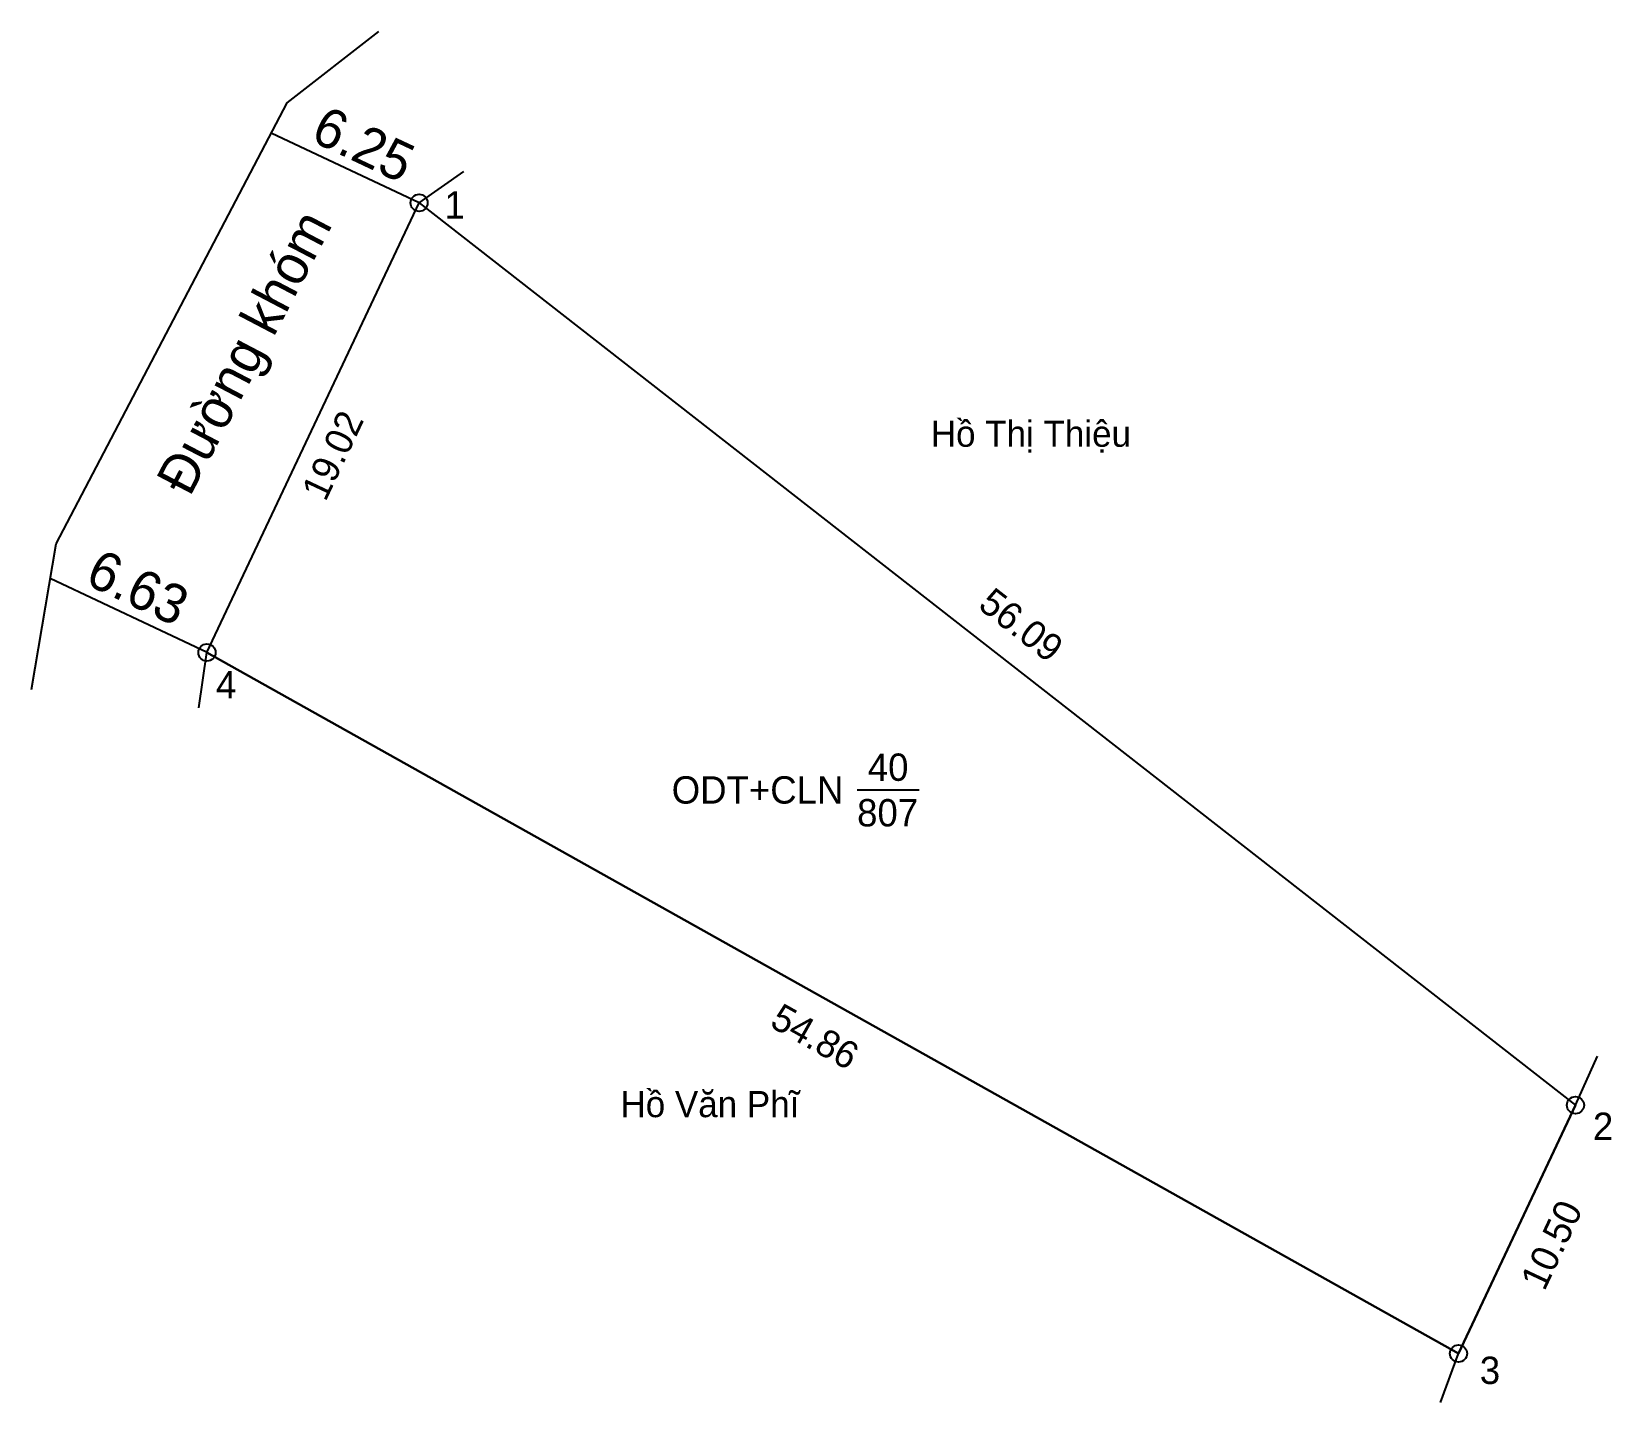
# Model space of a CAD drawing. Extents: x 535862.2 to 535922.6, y 1839162.7 to 1839215.1.
import ezdxf

# ---------------------------------------------------------------- set-up
doc = ezdxf.new("R2010")
doc.units = 0
for name, color, linetype in [('CanhThua', 7, 'Continuous'), ('ChieuDaiCanhThua', 7, 'Continuous'), ('Level 1', 7, 'Continuous'), ('Level 10', 7, 'Continuous'), ('Level 16', 7, 'Continuous'), ('MocDinhThua', 7, 'Continuous'), ('NhanDiaChinhThua', 7, 'Continuous'), ('SoHieuDinhThua', 7, 'Continuous')]:
    doc.layers.add(name, color=color, linetype=linetype)

msp = doc.modelspace()

# ---------------------------------------------------------------- linework, layer by layer
at = {"layer": 'CanhThua'}
for p, q in [((535868.94, 1839191.37), (535877.05, 1839208.57)), ((535877.05, 1839208.57), (535921.27, 1839174.06)), ((535916.8, 1839164.56), (535868.94, 1839191.37)), ((535921.27, 1839174.06), (535916.8, 1839164.56))]:
    msp.add_line(p, q, dxfattribs=at)
at = {"layer": 'Level 10'}
for p, q in [((535877.051, 1839208.572), (535871.4, 1839211.236)), ((535877.05, 1839208.57), (535878.758, 1839209.774)), ((535868.94, 1839191.37), (535877.05, 1839208.57)), ((535877.05, 1839208.57), (535921.27, 1839174.06)), ((535868.943, 1839191.376), (535862.947, 1839194.203)), ((535868.631, 1839189.251), (535868.94, 1839191.37)), ((535868.94, 1839191.37), (535916.8, 1839164.56)), ((535921.27, 1839174.06), (535922.115, 1839175.937)), ((535916.8, 1839164.56), (535921.27, 1839174.06)), ((535916.109, 1839162.691), (535916.8, 1839164.56))]:
    msp.add_line(p, q, dxfattribs=at)
msp.add_lwpolyline([(535862.233, 1839189.962), (535863.17, 1839195.53), (535872.01, 1839212.4), (535875.505, 1839215.119)], dxfattribs=at)
at = {"layer": 'MocDinhThua'}
for centre in [(535877.05, 1839208.57), (535868.94, 1839191.37), (535921.27, 1839174.06), (535916.8, 1839164.56)]:
    msp.add_circle(centre, 0.328, dxfattribs=at)
at = {"layer": 'NhanDiaChinhThua'}
msp.add_line((535893.8, 1839186.115), (535896.171, 1839186.115), dxfattribs=at)

# ---------------------------------------------------------------- texts
at = {"layer": 'ChieuDaiCanhThua'}
for s, rotation, p in [('19.02', 64.75558, (535873.471, 1839197.111)), ('56.09', 322.03095, (535898.38, 1839193.093)), ('54.86', 330.74352, (535890.412, 1839177.086)), ('10.50', 64.80178, (535920.082, 1839166.914))]:
    msp.add_text(s, height=1.0457, rotation=rotation, dxfattribs=at).set_placement(p)
at = {"layer": 'Level 1'}
for s, rotation, p in [('6.25', 334.75558, (535872.849, 1839210.967)), ('Đường khóm', 62.34514, (535868.282, 1839197.293)), ('6.63', 334.75558, (535864.22, 1839194.017))]:
    msp.add_text(s, height=1.5, rotation=rotation, dxfattribs=at).set_placement(p)
at = {"layer": 'Level 16'}
for s, height, p in [('Hồ Thị Thiệu', 1.00002, (535896.619, 1839199.24)), ('Hồ Văn Phĩ', 1, (535884.753, 1839173.6))]:
    msp.add_text(s, height=height, dxfattribs=at).set_placement(p)
at = {"layer": 'NhanDiaChinhThua'}
for s, p in [('40', (535894.209, 1839186.463)), ('ODT+CLN', (535886.711, 1839185.592)), ('807', (535893.801, 1839184.72))]:
    msp.add_text(s, height=1.0457, dxfattribs=at).set_placement(p)
at = {"layer": 'SoHieuDinhThua'}
for s, p in [('1', (535878.026, 1839207.969)), ('4', (535869.283, 1839189.615)), ('2', (535921.938, 1839172.729)), ('3', (535917.613, 1839163.395))]:
    msp.add_text(s, height=1.046, dxfattribs=at).set_placement(p)

doc.saveas('drawing.dxf')
